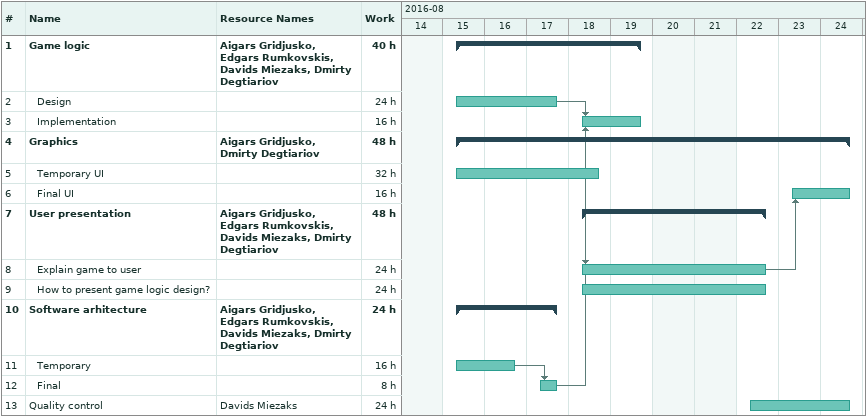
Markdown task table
| ID | Level | Task | Start | Finish | Predecessors | Resources | Work (h) |
|---|---|---|---|---|---|---|---|
| 1 | 1 | **Game logic** | 2016-08-15 | 2016-08-19 |  | Aigars Gridjusko, Edgars Rumkovskis, Davids Miezaks, Dmirty Degtiariov | 40 |
| 2 | 2 | Design | 2016-08-15 | 2016-08-17 |  |  | 24 |
| 3 | 2 | Implementation | 2016-08-18 | 2016-08-19 | 12, 2 |  | 16 |
| 4 | 1 | **Graphics** | 2016-08-15 | 2016-08-24 |  | Aigars Gridjusko, Dmirty Degtiariov | 48 |
| 5 | 2 | Temporary UI | 2016-08-15 | 2016-08-18 |  |  | 32 |
| 6 | 2 | Final UI | 2016-08-23 | 2016-08-24 | 8 |  | 16 |
| 7 | 1 | **User presentation** | 2016-08-18 | 2016-08-22 |  | Aigars Gridjusko, Edgars Rumkovskis, Davids Miezaks, Dmirty Degtiariov | 48 |
| 8 | 2 | Explain game to user | 2016-08-18 | 2016-08-22 | 2 |  | 24 |
| 9 | 2 | How to present game logic design? | 2016-08-18 | 2016-08-22 |  |  | 24 |
| 10 | 1 | **Software arhitecture** | 2016-08-15 | 2016-08-17 |  | Aigars Gridjusko, Edgars Rumkovskis, Davids Miezaks, Dmirty Degtiariov | 24 |
| 11 | 2 | Temporary | 2016-08-15 | 2016-08-16 |  |  | 16 |
| 12 | 2 | Final | 2016-08-17 | 2016-08-17 | 11 |  | 8 |
| 13 | 1 | Quality control | 2016-08-22 | 2016-08-24 |  | Davids Miezaks | 24 |
